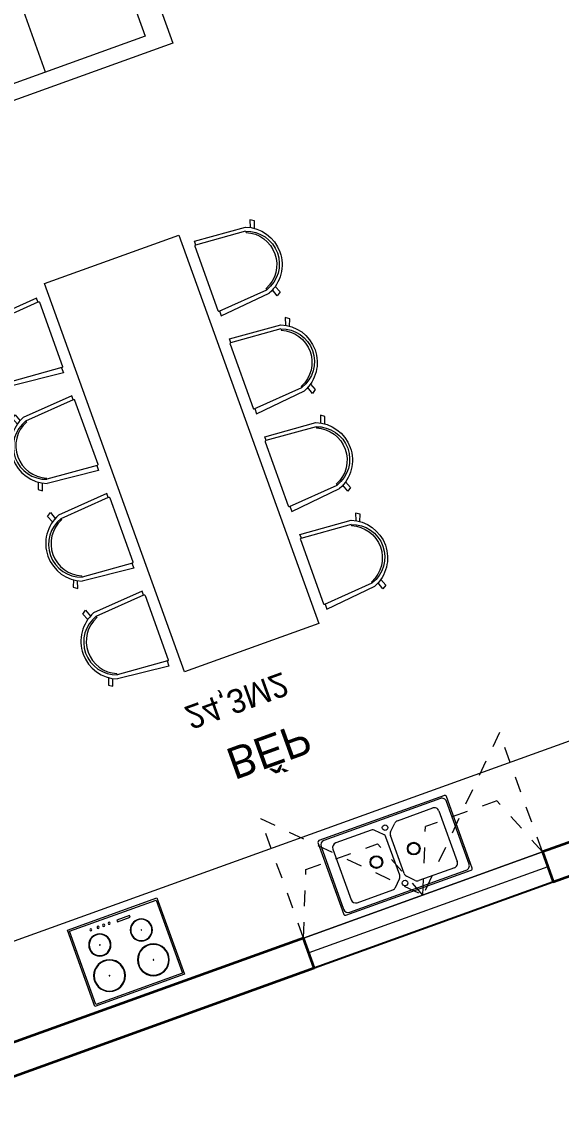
# Model space of a CAD drawing. Header units: metres. Extents: x 568336 to 569219, y 2065964 to 2066430.
# Drawn here: x 568595.43 to 568598.83, y 2066305.4 to 2066312.21 of the extents above; entities that cross this region are included whole.
import ezdxf

# ---------------------------------------------------------------- set-up
doc = ezdxf.new("R2010")
doc.units = ezdxf.units.M
doc.linetypes.add('HIDDEN2', pattern=[0.1875, 0.125, -0.0625])
doc.layers.get('0').update_dxf_attribs({"linetype": 'CONTINUOUS'})
doc.layers.get('DEFPOINTS').update_dxf_attribs({"linetype": 'CONTINUOUS'})
for name, color, linetype, lineweight in [('-DIM', 9, 'CONTINUOUS', 13), ('-DOOR', 137, 'CONTINUOUS', 9), ('-FURNITURE', 46, 'CONTINUOUS', 9), ('-LINE1', 7, 'CONTINUOUS', 18), ('-LINE2', 252, 'CONTINUOUS', 9), ('-WALL', 4, 'CONTINUOUS', 35), ('TEXT25', 2, 'CONTINUOUS', 13)]:
    doc.layers.add(name, color=color, linetype=linetype, lineweight=lineweight)
doc.layers.add('LoLK', color=6, linetype='CONTINUOUS')
doc.styles.add('SVN_AVO_thuong', font='')
doc.styles.add('T1', font='', dxfattribs={"height": 200})
doc.styles.get('SVN_AVO_thuong').set_extended_font_data('SVN-Avo')
doc.styles.get('T1').set_extended_font_data('VNgeometric Light')

# ---------------------------------------------------------------- blocks, each defined once
blk = doc.blocks.new('ghe 400')
blk.add_wipeout([(-230.18867924437518, 7.547169807400223), (-200.0000000009204, 309.4339622607183), (-194.44181669050522, 322.2332054417873), (-188.77143577672973, 333.36406349605613), (-230.1886792450075, 347.1698113182533), (-215.09433962401909, 369.81132075100254), (-175.84824801372565, 354.11288410781253), (-147.27426522626547, 387.0010055543705), (-125.46553694424324, 404.94054309733156), (-96.60556802359702, 422.40516945156014), (-61.06395139734923, 436.467637745561), (-31.892588169287592, 442.9389499862957), (1.810754054732115, 445.3084971378314), (25.363171995651783, 443.81574772336876), (48.970076927283344, 439.66838338456614), (69.6070613605525, 433.74376242779385), (91.94279312028607, 424.6786215899938), (114.72942051153655, 412.1693786348003), (126.97826376540934, 403.84447503656156), (140.4397397866892, 393.1503139008121), (154.96338411631473, 379.40719171667274), (166.56400400887833, 366.3365674004458), (175.84824801407558, 354.112884106969), (215.09433962563503, 369.81132075311143), (230.1886792474677, 347.16981131783086), (188.77143577876745, 333.36406349436857), (199.99999996751967, 309.4339623510041), (222.6415094349827, 7.547169807123282), (199.4339622647642, 7.547169809166917), (194.61095721848824, -2.599335857667029e-09), (-194.61095721648053, -4.5497472456190735e-09), (-198.27631863994839, 1.5992463081383903), (-199.4339622650075, 7.5471698091935195)]).dxf.layer = '-LINE2'
at = {"layer": '-FURNITURE', "linetype": 'Continuous'}
for points in [[(-175.8482480105013, 354.1128841089085), (-215.0943396259099, 369.8113207584247), (-230.1886792462319, 347.1698113204911), (-188.7714357730001, 333.3640634976327)], [(-199.4339622668922, 7.54716981202364), (-230.1886792425066, 7.547169807367027), (-199.9999999981374, 309.4339622640982)], [(175.8482480142266, 354.1128841126338), (215.0943396259099, 369.8113207528368), (230.1886792462319, 347.1698113223538), (188.7714357785881, 333.3640634929761)], [(222.6415094323456, 7.547169811092317), (199.9999999962747, 309.4339622640982)], [(-177.3584905620664, 301.8867924520746), (-169.8113207574934, 301.8867924520746)], [(-177.3584905620664, 301.8867924520746), (-169.8113207574934, 301.8867924520746)], [(177.358490569517, 301.8867924520746), (169.8113207556307, 301.8867924539372)], [(199.4339622631669, 7.547169807367027), (222.6415094323456, 7.547169811092317)]]:
    blk.add_lwpolyline(points, dxfattribs=at)
blk.add_lwpolyline([(177.358490569517, 301.8867924520746), (199.5969537682831, 5.373949736356735, -0.4363134021215077), (194.6109572146088, -9.313225746154785e-10), (-194.6109572183341, -2.793967723846436e-09, -0.4363134021215077), (-199.5969537720084, 5.373949742875993), (-177.3584905620664, 301.8867924520746)], format="xyb", dxfattribs=at)
for centre, radius, start, end in [((3.725290298461914e-09, 230.1886792453006), 215.1274386989701, 21.61477901766715, 158.3852210815501), ((-1.862645149230957e-09, 243.5072142081335), 186.7196008241607, 18.21955213301437, 161.7804477656144), ((9.313225746154785e-09, 231.4543435731903), 183.8385555632603, 22.52715178835513, 157.4728481623555)]:
    blk.add_arc(centre, radius, start, end, dxfattribs=at)
blk = doc.blocks.new('ghee')
at = {"layer": '-DIM', "xscale": -0.9999999999999998, "rotation": 179.9999999999999}
blk.add_blockref('ghe 400', (-9.48268585652113, -100.0000000018626), dxfattribs=at)
blk = doc.blocks.new('ban6c 1100x2000')
at = {"layer": '-FURNITURE'}
blk.add_lwpolyline([(-399.9999999999709, -550.0000000526197), (500.0000000000291, -550), (500, 2050.00000002631), (-400, 2049.99999997369)], close=True, dxfattribs=at)
at = {"layer": '-LINE1', "yscale": 1.104166666672837, "zscale": 1.104166666672837}
for p, xscale, rotation in [((-359.8814298518118, 1717.862867674732), 1.104166666672837, 270), ((459.8814298518118, 1717.862867674732), -1.104166666672837, 90), ((-359.8814298518118, 1063.696201006533), 1.104166666672837, 270), ((459.8814298518118, 1063.696201006533), -1.104166666672837, 90), ((-359.8814298537036, 409.5295343415055), 1.104166666672837, 270), ((459.8814298537036, 409.5295343415055), -1.104166666672837, 90), ((-359.8814298537036, -244.637132326694), 1.104166666672837, 270), ((459.8814298537036, -244.637132326694), -1.104166666672837, 90)]:
    blk.add_blockref('ghee', p, dxfattribs=dict(at, xscale=xscale, rotation=rotation))
blk = doc.blocks.new('ghe11asdsdsdsd')
at = {"layer": '-FURNITURE', "ltscale": 5}
for p, q in [((-454.1512245237245, 641.9073886275291), (-454.093361600535, -60.42008052262099)), ((446.9845405295782, 642.5119281820953), (445.2090906954836, -59.49456913078757)), ((339.4434767446655, 74.7769195077999), (-347.9447826922697, 73.86721415390639)), ((445.2090906954836, -59.49456913078757), (-454.093361600535, -60.42008052262099))]:
    blk.add_line(p, q, dxfattribs=at)
for centre, radius, start, end in [((-329.6609394550032, 640.4347183164282), 102.5030657496747, 97.790878171796, 180.4720192216976), ((13.76703277978231, -3057.035900902003), 3815.794779152998, 85.15051378916075, 95.37323135559144), ((322.4963123202615, 643.5363927781655), 102.5030657496747, 359.5521671507362, 82.23330821456577), ((-556.8192392717756, 172.0380743239075), 480.9551723817158, 73.62802494144414, 77.67439557183955), ((-435.3449582978792, 585.5188594441861), 49.99999999999999, 17.29045382422632, 73.62802494144414), ((-752.7215750947944, 311.3200961878028), 469.2846926992153, 329.6029749418909, 39.82713105222346), ((-1717.077797784907, 235.4868877488407), 1378.639231958857, 353.2676599931669, 15.34770349738529), ((744.7327549548354, 311.2790322922665), 469.2468948897888, 140.0381535895592, 210.2652298418676), ((1708.833027020766, 233.2264510887835), 1378.526022415482, 164.5192846221356, 186.6002375866197), ((428.017340289487, 586.1773279104382), 49.99999999999999, 106.2083736517696, 162.5459446768903), ((548.310481298744, 172.35137315467), 480.9551723817158, 102.1620030057203, 106.2083736517696), ((-1.445652381749824, -1576.057105405802), 1730.279692069412, 79.6029490361376, 100.5814174655623)]:
    blk.add_arc(centre, radius, start, end, dxfattribs=at)
blk = doc.blocks.new('GHE600')
at = {"layer": '-FURNITURE'}
for p, q in [((269949.5421851056, 8709.741290517763), (270649.5421851056, 8709.74129051782)), ((269949.5421851289, 8043.074623851076), (270649.5421851289, 8043.074623851135))]:
    blk.add_line(p, q, dxfattribs=at)
for points in [[(270145.5337149384, 9594.84705863762), (270145.5337150262, 10094.84705863762), (270645.5337150262, 10094.84705854984), (270645.5337149384, 9594.847058549843)], [(269849.5421851288, 9526.40795718442), (270649.5421851288, 9526.407957184478), (270649.5421851639, 7226.407957184478), (269849.5421851639, 7226.40795718442)], [(269949.5421851288, 9376.40795718442), (270649.5421851288, 9376.407957184478), (270649.5421851639, 7376.407957184478), (269949.5421851639, 7376.40795718442)], [(270145.5337145109, 7157.96885590817), (270145.5337144231, 6657.96885590817), (270645.5337144231, 6657.968855820392), (270645.5337145109, 7157.968855820392)]]:
    blk.add_lwpolyline(points, close=True, dxfattribs=at)
at = {"layer": '-FURNITURE', "elevation": -1.348764000838661e-08}
for points in [[(271286.9253059005, 9830.321753277356), (270645.53371498, 9832.18215255058)], [(272037.8126997925, 6909.345592938189), (272633.6221192031, 6907.537773812626), (272633.6585346201, 9823.095600669185), (272037.874818299, 9826.334833337169)], [(270262.0588059474, 9594.847058617102), (270262.0583521723, 9526.40795718442)], [(270262.0260181179, 7226.40795718439), (270262.0255643428, 7157.968855887651)], [(270645.5337144685, 6916.624135324557), (271286.6504318018, 6913.272511655086)]]:
    blk.add_lwpolyline(points, dxfattribs=at)
at = {"layer": '-FURNITURE'}
for centre, radius in [((270395.5337149822, 9844.847058593674), 200), ((270395.5337149822, 9844.847058593674), 150), ((270395.5337144671, 6907.968855864223), 200), ((270395.5337144671, 6907.968855864223), 150)]:
    blk.add_circle(centre, radius, dxfattribs=at)
at = {"layer": '-FURNITURE', "extrusion": (0, 0, -1)}
blk.add_ellipse((271661.9002663364, 8365.294462872116), major_axis=(3.669220623812561e-13, 749.5763598198391), ratio=0.5899940615450746, dxfattribs=at)
at = {"layer": '-FURNITURE', "zscale": 0.83397927038413}
for p, xscale, yscale, rotation in [((271659.4476334748, 10145.29901697894, -5.948631914765009e-09), 0.83397927038413, 0.83397927038413, 179.9447021404027), ((271659.4476334748, 6607.516897389956, -5.948631914765009e-09), -0.8339792703841301, 0.8339792703841301, 0.05529785959737722)]:
    blk.add_blockref('ghe11asdsdsdsd', p, dxfattribs=dict(at, xscale=xscale, yscale=yscale, rotation=rotation))
blk = doc.blocks.new('A$C14986441')
at = {"ltscale": 3}
for p, q in [((-250.0000004096655, 420.0579938191804), (-250.0000000046566, -419.9420061808196)), ((239.9999995855615, 430.0579940553871), (-240.0000004144385, 430.0579938240116)), ((249.9999999953434, -419.9420059388503), (249.9999995903345, 420.0579940611497)), ((169.9999996216502, 355.0579940216267), (-170.0000003783498, 355.0579938577721)), ((-200.0000003639143, 325.0579938432784), (-200.0000002492452, 87.48440071480582)), ((199.9999997507548, 87.48440090671647), (199.9999996360857, 325.0579940361204)), ((-191.2132036748226, 66.27119728422258), (-148.7867967832135, 23.84479043312604)), ((-127.5735933431424, 15.05799387820298), (127.5735929142684, 15.05799400119577)), ((148.7867963454919, 23.84479057660792), (191.213203196472, 66.27119746763492)), ((-191.2132036109688, -66.15520958823618), (-148.7867967602797, -23.72880269627785)), ((-127.5735933287069, -14.94200612179702), (127.5735929288203, -14.94200599880423)), ((148.7867963684257, -23.72880255279597), (191.2132032602094, -66.15520940389251)), ((-200.0000000505825, -324.9420061567216), (-200.0000001650769, -87.36841302824905)), ((199.9999998349231, -87.36841283540707), (199.9999999494175, -324.9420059638796)), ((169.9999999639113, -354.9420059783733), (-170.0000000360887, -354.9420061422279)), ((-240, -429.9420061759884), (240, -429.9420059446129))]:
    blk.add_line(p, q, dxfattribs=at)
blk.add_lwpolyline([(239.9999999807333, -389.9420059446129), (239.99999960477, 390.0579940553871, 0.414213562373095), (209.9999995903345, 420.0579940408934), (-210.0000004096655, 420.0579938384471, 0.414213562373095), (-240.00000039523, 390.0579938240116), (-240.0000000192667, -389.9420061759884, 0.414213562373095), (-210.0000000046566, -419.9420061615529), (209.9999999953434, -419.9420059591066, 0.414213562373095)], format="xyb", close=True, dxfattribs=at)
for centre, radius in [((-2.675224095582962e-07, 125.0579939396703), 40), ((-2.675224095582962e-07, 125.0579939396703), 35), ((-185.5000002072193, 0.05799385026330128), 17.5), ((185.4999997927807, 0.05799402913544327), 17.5), ((-1.469743438065052e-07, -124.9420060603297), 40), ((-1.469743438065052e-07, -124.9420060603297), 35)]:
    blk.add_circle(centre, radius, dxfattribs=at)
for centre, radius, start, end in [((-240.0000004096655, 420.0579938240116), 10, 90.00000002668041, 180.0000000266804), ((239.9999995903345, 420.0579940553871), 10, 2.668042644536231e-08, 90.00000002668041), ((-170.0000003639143, 325.0579938577721), 30, 90.00000002668041, 180.0000000266804), ((169.9999996360857, 325.0579940216267), 30, 2.668042644536231e-08, 90.00000002668041), ((-170.0000002492452, 87.48440073023085), 30, 180.0000000266804, 225.0000000235824), ((169.9999997507548, 87.48440089315409), 30, 315.0000000235823, 2.668042644536231e-08), ((-127.5735933576361, 45.05799387820298), 30, 225.0000000235824, 270.0000000266804), ((127.5735928997747, 45.05799400119577), 30, 270.0000000266804, 315.0000000235823), ((-170.0000001650769, -87.36841301375534), 30, 135.0000000235824, 180.0000000266804), ((-127.5735933142714, -44.94200612179702), 30, 90.00000002668041, 135.0000000235824), ((127.5735929432558, -44.94200599880423), 30, 45.00000002358239, 90.00000002668041), ((169.9999998349231, -87.36841284896946), 30, 2.668042644536231e-08, 45.00000002358239), ((-170.0000000505825, -324.9420061422279), 30, 180.0000000266804, 270.0000000266804), ((169.9999999494175, -324.9420059783733), 30, 270.0000000266804, 2.668042644536231e-08), ((-240.0000000046566, -419.9420061759884), 10, 180.0000000266804, 270.0000000266804), ((239.9999999953434, -419.9420059446129), 10, 270.0000000266804, 2.668042644536231e-08)]:
    blk.add_arc(centre, radius, start, end, dxfattribs=at)
blk = doc.blocks.new('A$C23F441E4')
at = {"ltscale": 3}
blk.add_lwpolyline([(-300, -0.0002277038292959332), (-300, -510.0002277038293), (300, -510.0002277038293), (300, -0.0002277038292959332), (-300, -0.0002277038292959332)], dxfattribs=at)
for points in [[(-290, -10.0002277038293), (-290, -500.0002277038293), (290, -500.0002277038293), (290, -10.0002277038293)], [(-99.92361733876169, -45.7805013358593), (-15.01730352267623, -45.7805013358593), (-15.01730352267623, -56.33586340083275), (-99.92361733876169, -56.33586340083275)]]:
    blk.add_lwpolyline(points, close=True, dxfattribs=at)
for centre, radius in [((36.90287313051522, -47.90127239702269), 6.597286366527707), ((74.40287313051522, -47.90127239702269), 6.597286366527707), ((111.9028731305152, -47.90127239702269), 6.597286366527707), ((160.4028731305152, -47.90127239702269), 6.597286366527707), ((-139, -156.0002277038293), 70), ((-139, -156.0002277038293), 67), ((139, -156.0002277038293), 70), ((139, -156.0002277038293), 67), ((-139, -156.0002277038293), 2), ((139, -156.0002277038293), 2), ((-147.0336941294372, -358.653199238237), 100), ((-147.0336941294372, -358.653199238237), 97), ((147.0336941294372, -358.653199238237), 100), ((147.0336941294372, -358.653199238237), 97), ((-147.0336941294372, -358.653199238237), 2), ((147.0336941294372, -358.653199238237), 2)]:
    blk.add_circle(centre, radius, dxfattribs=at)
blk = doc.blocks.new('D16')
at = {"layer": '-DOOR'}
for p, q in [((0, 200), (1600, 200)), ((0, 100), (1600, 100)), ((0, 0), (1600, 0))]:
    blk.add_line(p, q, dxfattribs=at)
at = {"layer": '-LINE2', "linetype": 'HIDDEN2', "ltscale": 10}
for p, q in [((0, 0), (0, -800)), ((0, -800), (800, 0)), ((0, 0), (160.3887441940024, -400)), ((800, 0), (639.6112558059976, -400)), ((1600, -800), (800, 0)), ((800, 0), (960.3887441940024, -400)), ((1600, 0), (1439.611255805998, -400)), ((1600, 0), (1600, -800)), ((160.3887441940024, -400), (639.6112558059976, -400)), ((1439.611255805998, -400), (960.3887441940024, -400))]:
    blk.add_line(p, q, dxfattribs=at)
blk = doc.blocks.new('M2-T2.3')
at = {"layer": '-DOOR'}
blk.add_line((568623.0034851378, 2066315.652561198), (568624.5082617995, 2066316.196295695), dxfattribs=at)
blk.add_lwpolyline([(568623.0374261693, 2066315.558617032), (568624.542226685, 2066316.102285504), (568624.4742825199, 2066316.290345728), (568622.9694820043, 2066315.746677256)], close=True, dxfattribs=at)
at = {"layer": '-WALL'}
for p, q in [((568624.4742825199, 2066316.290345728), (568626.6373421084, 2066317.071836225)), ((568626.8931985081, 2066316.951618758), (568624.542226685, 2066316.102285504)), ((568624.542226685, 2066316.102285504), (568624.4742825199, 2066316.290345728)), ((568621.4643691537, 2066315.202950513), (568622.9694532052, 2066315.746756967)), ((568622.9694532052, 2066315.746756967), (568623.0374261693, 2066315.558617032)), ((568623.0374261693, 2066315.558617032), (568620.9214845253, 2066314.794249465))]:
    blk.add_line(p, q, dxfattribs=at)
at = {"layer": '-DOOR', "xscale": -0.0009999999999999992, "yscale": 0.0009999999999999996, "zscale": 0.001, "rotation": 289.8642505492295}
blk.add_blockref('GHE600', (568706.4061822994, 2066064.905332744), dxfattribs=at)
at = {"layer": '-FURNITURE'}
for name, p, xscale, yscale, zscale, rotation in [('ban6c 1100x2000', (568622.9095008005, 2066319.852075031), 0.0009999999999999998, 0.0009999999999999998, 0.0009999999999999998, 199.8644862433099), ('A$C23F441E4', (568625.3062581002, 2066317.175798623), 0.0009999999999999996, 0.0009999999999999996, 0.0009999999999999996, 19.86425054922948), ('A$C14986441', (568623.6978443733, 2066316.322841777), -0.0009999999999999992, 0.0009999999999999996, 0.001, 289.8642505492295)]:
    blk.add_blockref(name, p, dxfattribs=dict(at, xscale=xscale, yscale=yscale, zscale=zscale, rotation=rotation))
at = {"xscale": -0.0009999999999999987, "yscale": 0.0009999999999999996, "zscale": 0.001, "rotation": 199.8642505492295}
blk.add_blockref('D16', (568622.9695346572, 2066315.746531519), dxfattribs=at)
at = {"layer": 'TEXT25', "style": 'SVN_AVO_thuong'}
blk.add_text('BẾP', height=0.2, rotation=199.8642505565057, dxfattribs=at).set_placement((568624.1063952559, 2066317.521170821))
at = {"layer": '-FURNITURE'}
blk.add_line((568622.2009939083, 2066316.107043198), (568626.4334491006, 2066317.636184387), dxfattribs=at)
at = {"layer": 'DEFPOINTS', "color": 2}
blk.add_lwpolyline([(568619.3693891164, 2066314.233423704), (568626.8931985081, 2066316.951618758), (568624.9908854974, 2066322.219118362), (568625.9307185218, 2066322.55867007), (568624.0618581475, 2066327.731421842), (568623.1217701851, 2066327.391579651), (568622.4494778165, 2066329.252393647), (568619.946829361, 2066330.391010605), (568616.9058183911, 2066329.292478155), (568616.4301686074, 2066330.609012176), (568613.7967677049, 2066329.657592349), (568619.3693891164, 2066314.233423704)], dxfattribs=at)
at = {"layer": 'TEXT25', "style": 'T1'}
blk.add_text('24,3M2', height=0.15, rotation=199.8642505565057, dxfattribs=at).set_placement((568624.1342284536, 2066317.892971603))

msp = doc.modelspace()

# ---------------------------------------------------------------- block references
at = {"layer": 'LoLK', "xscale": -1, "rotation": 39.66842324210792}
msp.add_blockref('M2-T2.3', (2325316.695743048, 838734.2691315153), dxfattribs=at)

doc.saveas('drawing.dxf')
